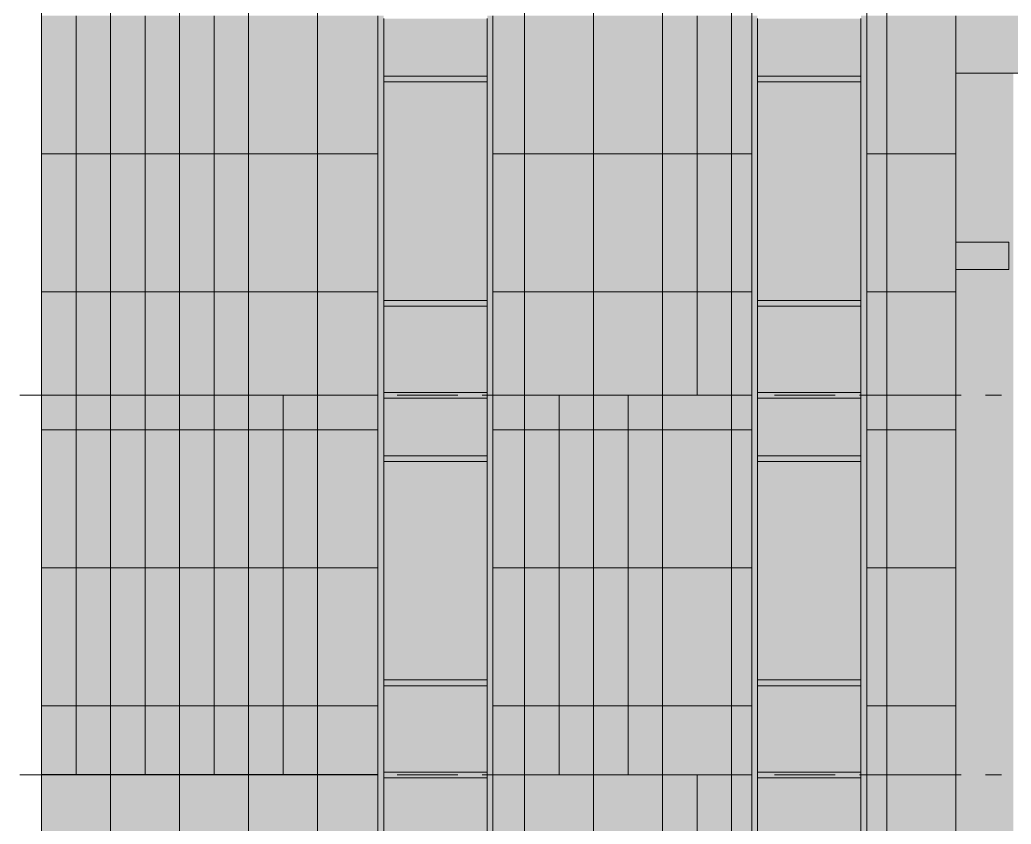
# Model space of a CAD drawing. Header units: millimetres. Extents: x 1499747 to 4341325, y -28481 to 441852.
# Drawn here: x 4128824 to 4137444, y 386800 to 393793 of the extents above; entities that cross this region are included whole.
import ezdxf

# ---------------------------------------------------------------- set-up
doc = ezdxf.new("R2010")
doc.units = ezdxf.units.MM
doc.header["$MEASUREMENT"] = 0
doc.layers.add('Чертеж и Рисунок', color=7, linetype='Continuous')

msp = doc.modelspace()

# ---------------------------------------------------------------- hatches: boundary and pattern name
at = {"layer": 'Чертеж и Рисунок', "linetype": 'Continuous', "lineweight": 0, "true_color": 0xffffff}
for points in [[(4129312.7, 390528.4), (4129312.7, 393828.4), (4129012.7, 393828.4), (4129012.7, 390528.4)], [(4129912.7, 390528.4), (4129912.7, 393828.4), (4129612.7, 393828.4), (4129612.7, 390528.4)], [(4130512.7, 390528.4), (4130512.7, 393828.4), (4130212.7, 393828.4), (4130212.7, 390528.4)], [(4130812.7, 390528.4), (4131937.7, 390528.4), (4131937.7, 393828.4), (4130812.7, 393828.4)], [(4133812.7, 390528.4), (4133812.7, 393828.4), (4132937.7, 393828.4), (4132937.7, 390528.4)], [(4135187.7, 390528.4), (4135187.7, 393828.4), (4134712.7, 393828.4), (4134712.7, 390528.4)], [(4136962.7, 390528.4), (4136962.7, 393828.4), (4136362.7, 393828.4), (4136362.7, 390528.4)], [(4136962.7, 393828.4), (4136962.7, 393328.4), (4150962.7, 393328.4), (4150962.7, 393828.4)], [(4137462.7, 393328.4), (4136962.7, 393328.4), (4136962.7, 373528.4), (4137462.7, 373528.4)], [(4136962.6, 391622.7), (4137424.5, 391622.7), (4137424.5, 391858.4), (4136962.6, 391858.4)], [(4129912.7, 387228.4), (4129912.7, 390528.4), (4129312.7, 390528.4), (4129312.7, 387228.4)], [(4131112.7, 387228.4), (4131112.7, 390528.4), (4130512.7, 390528.4), (4130512.7, 387228.4)], [(4131412.7, 387228.4), (4131937.7, 387228.4), (4131937.7, 390528.4), (4131412.7, 390528.4)], [(4133512.7, 387228.4), (4134112.7, 387228.4), (4134112.7, 390528.4), (4133512.7, 390528.4)], [(4135012.7, 387228.4), (4135012.7, 390528.4), (4134412.7, 390528.4), (4134412.7, 387228.4)], [(4136362.7, 387228.4), (4136362.7, 390528.4), (4136187.7, 390528.4), (4136187.7, 387228.4)], [(4130812.7, 383928.4), (4130812.7, 387228.4), (4129612.7, 387228.4), (4129612.7, 383928.4)], [(4133812.7, 383928.4), (4133812.7, 387228.4), (4132937.7, 387228.4), (4132937.7, 383928.4)], [(4134712.7, 383928.4), (4134712.7, 387228.4), (4134412.7, 387228.4), (4134412.7, 383928.4)], [(4135187.7, 383928.4), (4135187.7, 387228.4), (4135012.7, 387228.4), (4135012.7, 383928.4)], [(4136962.7, 383928.4), (4136962.7, 387228.4), (4136362.7, 387228.4), (4136362.7, 383928.4)]]:
    msp.add_hatch(color=7, dxfattribs=at).paths.add_polyline_path(points)
at = {"layer": 'Чертеж и Рисунок', "linetype": 'Continuous', "lineweight": 0, "true_color": 0x868d8e}
for points in [[(4129312.7, 390528.4), (4129612.7, 390528.4), (4129612.7, 393828.4), (4129312.7, 393828.4)], [(4129912.7, 390528.4), (4130212.7, 390528.4), (4130212.7, 393828.4), (4129912.7, 393828.4)], [(4130812.7, 390528.4), (4130812.7, 393828.4), (4130512.7, 393828.4), (4130512.7, 390528.4)], [(4134712.7, 390528.4), (4134712.7, 393828.4), (4133812.7, 393828.4), (4133812.7, 390528.4)], [(4136362.7, 390528.4), (4136362.7, 393828.4), (4136187.7, 393828.4), (4136187.7, 390528.4)], [(4129312.7, 387228.4), (4129312.7, 390528.4), (4129012.7, 390528.4), (4129012.7, 387228.4)], [(4130512.7, 387228.4), (4130512.7, 390528.4), (4129912.7, 390528.4), (4129912.7, 387228.4)], [(4131412.7, 387228.4), (4131412.7, 390528.4), (4131112.7, 390528.4), (4131112.7, 387228.4)], [(4133512.7, 387228.4), (4133512.7, 390528.4), (4132937.7, 390528.4), (4132937.7, 387228.4)], [(4134412.7, 387228.4), (4134412.7, 390528.4), (4134112.7, 390528.4), (4134112.7, 387228.4)], [(4135187.7, 387228.4), (4135187.7, 390528.4), (4135012.7, 390528.4), (4135012.7, 387228.4)], [(4136962.7, 387228.4), (4136962.7, 390528.4), (4136362.7, 390528.4), (4136362.7, 387228.4)], [(4129612.7, 383928.4), (4129612.7, 387228.4), (4129012.7, 387228.4), (4129012.7, 383928.4)], [(4130812.7, 383928.4), (4131937.7, 383928.4), (4131937.7, 387228.4), (4130812.7, 387228.4)], [(4134412.7, 383928.4), (4134412.7, 387228.4), (4133812.7, 387228.4), (4133812.7, 383928.4)], [(4135012.7, 383928.4), (4135012.7, 387228.4), (4134712.7, 387228.4), (4134712.7, 383928.4)], [(4136362.7, 383928.4), (4136362.7, 387228.4), (4136187.7, 387228.4), (4136187.7, 383928.4)]]:
    msp.add_hatch(color=252, dxfattribs=at).paths.add_polyline_path(points)
at = {"layer": 'Чертеж и Рисунок', "linetype": 'Continuous', "lineweight": 0, "true_color": 0x2e2e2e}
for points in [[(4131937.7, 393278.4), (4131987.7, 393278.4), (4131987.7, 393828.4), (4131937.7, 393828.4)], [(4132937.7, 393828.4), (4132887.7, 393828.4), (4132887.7, 393278.4), (4132937.7, 393278.4)], [(4135187.7, 393278.4), (4135237.7, 393278.4), (4135237.7, 393828.4), (4135187.7, 393828.4)], [(4136187.7, 393828.4), (4136137.7, 393828.4), (4136137.7, 393278.4), (4136187.7, 393278.4)], [(4131937.7, 391328.4), (4131987.7, 391328.4), (4131987.7, 393278.4), (4131937.7, 393278.4)], [(4131987.7, 393253.4), (4132217.7, 393253.4), (4132217.7, 393303.4), (4131987.7, 393303.4)], [(4132217.7, 393253.4), (4132887.7, 393253.4), (4132887.7, 393303.4), (4132217.7, 393303.4)], [(4132937.7, 393278.4), (4132887.7, 393278.4), (4132887.7, 391328.4), (4132937.7, 391328.4)], [(4135187.7, 391328.4), (4135237.7, 391328.4), (4135237.7, 393278.4), (4135187.7, 393278.4)], [(4135237.7, 393253.4), (4135467.7, 393253.4), (4135467.7, 393303.4), (4135237.7, 393303.4)], [(4135467.7, 393253.4), (4136137.7, 393253.4), (4136137.7, 393303.4), (4135467.7, 393303.4)], [(4136187.7, 393278.4), (4136137.7, 393278.4), (4136137.7, 391328.4), (4136187.7, 391328.4)], [(4131987.7, 391303.4), (4132217.7, 391303.4), (4132217.7, 391353.4), (4131987.7, 391353.4)], [(4132217.7, 391303.4), (4132887.7, 391303.4), (4132887.7, 391353.4), (4132217.7, 391353.4)], [(4135237.7, 391353.4), (4135237.7, 391303.4), (4135467.7, 391303.4), (4135467.7, 391353.4)], [(4135467.7, 391303.4), (4136137.7, 391303.4), (4136137.7, 391353.4), (4135467.7, 391353.4)], [(4131937.7, 390528.4), (4131987.7, 390528.4), (4131987.7, 391328.4), (4131937.7, 391328.4)], [(4132937.7, 391328.4), (4132887.7, 391328.4), (4132887.7, 390528.4), (4132937.7, 390528.4)], [(4135187.7, 390528.4), (4135237.7, 390528.4), (4135237.7, 391328.4), (4135187.7, 391328.4)], [(4136187.7, 391328.4), (4136137.7, 391328.4), (4136137.7, 390528.4), (4136187.7, 390528.4)], [(4131937.7, 389978.4), (4131987.7, 389978.4), (4131987.7, 390528.4), (4131937.7, 390528.4)], [(4132217.7, 390553.4), (4131987.7, 390553.4), (4131987.7, 390503.4), (4132217.7, 390503.4)], [(4132887.7, 390553.4), (4132217.7, 390553.4), (4132217.7, 390503.4), (4132887.7, 390503.4)], [(4132937.7, 390528.4), (4132887.7, 390528.4), (4132887.7, 389978.4), (4132937.7, 389978.4)], [(4135187.7, 389978.4), (4135237.7, 389978.4), (4135237.7, 390528.4), (4135187.7, 390528.4)], [(4135237.7, 390503.4), (4135467.7, 390503.4), (4135467.7, 390553.4), (4135237.7, 390553.4)], [(4135467.7, 390503.4), (4136137.7, 390503.4), (4136137.7, 390553.4), (4135467.7, 390553.4)], [(4136187.7, 390528.4), (4136137.7, 390528.4), (4136137.7, 389978.4), (4136187.7, 389978.4)], [(4131937.7, 388028.4), (4131987.7, 388028.4), (4131987.7, 389978.4), (4131937.7, 389978.4)], [(4131987.7, 389953.4), (4132217.7, 389953.4), (4132217.7, 390003.4), (4131987.7, 390003.4)], [(4132217.7, 389953.4), (4132887.7, 389953.4), (4132887.7, 390003.4), (4132217.7, 390003.4)], [(4132937.7, 389978.4), (4132887.7, 389978.4), (4132887.7, 388028.4), (4132937.7, 388028.4)], [(4135187.7, 388028.4), (4135237.7, 388028.4), (4135237.7, 389978.4), (4135187.7, 389978.4)], [(4135237.7, 390003.4), (4135237.7, 389953.4), (4135467.7, 389953.4), (4135467.7, 390003.4)], [(4135467.7, 390003.4), (4135467.7, 389953.4), (4136137.7, 389953.4), (4136137.7, 390003.4)], [(4136187.7, 389978.4), (4136137.7, 389978.4), (4136137.7, 388028.4), (4136187.7, 388028.4)], [(4131937.7, 387228.4), (4131987.7, 387228.4), (4131987.7, 388028.4), (4131937.7, 388028.4)], [(4131987.7, 388003.4), (4132217.7, 388003.4), (4132217.7, 388053.4), (4131987.7, 388053.4)], [(4132217.7, 388003.4), (4132887.7, 388003.4), (4132887.7, 388053.4), (4132217.7, 388053.4)], [(4132937.7, 388028.4), (4132887.7, 388028.4), (4132887.7, 387228.4), (4132937.7, 387228.4)], [(4135187.7, 387228.4), (4135237.7, 387228.4), (4135237.7, 388028.4), (4135187.7, 388028.4)], [(4135237.7, 388003.4), (4135467.7, 388003.4), (4135467.7, 388053.4), (4135237.7, 388053.4)], [(4135467.7, 388053.4), (4135467.7, 388003.4), (4136137.7, 388003.4), (4136137.7, 388053.4)], [(4136187.7, 388028.4), (4136137.7, 388028.4), (4136137.7, 387228.4), (4136187.7, 387228.4)], [(4131937.7, 386678.4), (4131987.7, 386678.4), (4131987.7, 387228.4), (4131937.7, 387228.4)], [(4132217.7, 387253.4), (4131987.7, 387253.4), (4131987.7, 387203.4), (4132217.7, 387203.4)], [(4132887.7, 387253.4), (4132217.7, 387253.4), (4132217.7, 387203.4), (4132887.7, 387203.4)], [(4132937.7, 387228.4), (4132887.7, 387228.4), (4132887.7, 386678.4), (4132937.7, 386678.4)], [(4135187.7, 386678.4), (4135237.7, 386678.4), (4135237.7, 387228.4), (4135187.7, 387228.4)], [(4135237.7, 387203.4), (4135467.7, 387203.4), (4135467.7, 387253.4), (4135237.7, 387253.4)], [(4135467.7, 387253.4), (4135467.7, 387203.4), (4136137.7, 387203.4), (4136137.7, 387253.4)], [(4136187.7, 387228.4), (4136137.7, 387228.4), (4136137.7, 386678.4), (4136187.7, 386678.4)]]:
    msp.add_hatch(color=250, dxfattribs=at).paths.add_polyline_path(points)
at = {"layer": 'Чертеж и Рисунок', "linetype": 'Continuous', "lineweight": 0, "true_color": 0x84adf9}
for points in [[(4131987.7, 393303.4), (4132887.7, 393303.4), (4132887.7, 393803.4), (4131987.7, 393803.4)], [(4135237.7, 393803.4), (4135237.7, 393303.4), (4136137.7, 393303.4), (4136137.7, 393803.4)], [(4131987.7, 391353.4), (4132887.7, 391353.4), (4132887.7, 393253.4), (4131987.7, 393253.4)], [(4135237.7, 393253.4), (4135237.7, 391353.4), (4136137.7, 391353.4), (4136137.7, 393253.4)], [(4131987.7, 390553.4), (4132887.7, 390553.4), (4132887.7, 391303.4), (4131987.7, 391303.4)], [(4135237.7, 391303.4), (4135237.7, 390553.4), (4136137.7, 390553.4), (4136137.7, 391303.4)], [(4131987.7, 390003.4), (4132887.7, 390003.4), (4132887.7, 390503.4), (4131987.7, 390503.4)], [(4136137.7, 390503.4), (4135237.7, 390503.4), (4135237.7, 390003.4), (4136137.7, 390003.4)], [(4131987.7, 388053.4), (4132887.7, 388053.4), (4132887.7, 389953.4), (4131987.7, 389953.4)], [(4135237.7, 388053.4), (4136137.7, 388053.4), (4136137.7, 389953.4), (4135237.7, 389953.4)], [(4131987.7, 387253.4), (4132887.7, 387253.4), (4132887.7, 388003.4), (4131987.7, 388003.4)], [(4135237.7, 387253.4), (4136137.7, 387253.4), (4136137.7, 388003.4), (4135237.7, 388003.4)], [(4131987.7, 386703.4), (4132887.7, 386703.4), (4132887.7, 387203.4), (4131987.7, 387203.4)], [(4135237.7, 387203.4), (4135237.7, 386703.4), (4136137.7, 386703.4), (4136137.7, 387203.4)]]:
    msp.add_hatch(color=161, dxfattribs=at).paths.add_polyline_path(points)

# ---------------------------------------------------------------- linework, layer by layer
at = {"layer": 'Чертеж и Рисунок', "color": 253, "linetype": 'Continuous', "lineweight": 5, "true_color": 0xaaaaaa}
for points in [[(4135012.5, 409296.1), (4135012.5, 369078.4)], [(4134412.5, 409150.7), (4134412.5, 369080.9)], [(4133812.5, 409005.3), (4133812.5, 369078.4)], [(4133212.5, 408859.9), (4133212.5, 369078.4)], [(4129612.5, 408678.5), (4129612.5, 369078.4)], [(4130212.5, 408678.5), (4130212.5, 369078.4)], [(4130812.5, 408678.5), (4130812.5, 369078.4)], [(4131412.5, 408678.5), (4131412.5, 369078.4)], [(4135187.7, 407478.5), (4135187.7, 369078.4)], [(4136187.7, 407478.5), (4136187.7, 369078.4)], [(4136362.7, 404178.5), (4136362.7, 369078.4)], [(4129012.7, 392628), (4129912.7, 392628)], [(4129912.7, 392628), (4131937.7, 392628)], [(4132937.7, 392628), (4135187.7, 392628)], [(4136187.7, 392628), (4136962.7, 392628)], [(4129012.7, 391428), (4129912.7, 391428)], [(4129912.7, 391428), (4131937.7, 391428)], [(4132937.7, 391428), (4135187.7, 391428)], [(4136187.7, 391428), (4136962.7, 391428)], [(4129012.7, 390228), (4131937.7, 390228)], [(4132937.7, 390228), (4135187.7, 390228)], [(4136187.7, 390228), (4136962.7, 390228)], [(4129012.7, 389028), (4131937.7, 389028)], [(4132937.7, 389028), (4135187.7, 389028)], [(4136187.7, 389028), (4136962.7, 389028)], [(4129012.7, 387828), (4131937.7, 387828)], [(4132937.7, 387828), (4135187.7, 387828)], [(4136187.7, 387828), (4136962.7, 387828)]]:
    msp.add_lwpolyline(points, dxfattribs=at)
at = {"layer": 'Чертеж и Рисунок', "color": 7, "linetype": 'Continuous', "lineweight": 5}
for points in [[(4129012.7, 369078.4), (4129012.7, 400428.4)], [(4129312.7, 390528.4), (4129312.7, 393828.4)], [(4129612.7, 393828.4), (4129612.7, 390528.4)], [(4129912.7, 393828.4), (4129912.7, 390528.4)], [(4129912.7, 390528.4), (4129912.7, 393828.4)], [(4130212.7, 393828.4), (4130212.7, 390528.4)], [(4130512.7, 390528.4), (4130512.7, 393828.4)], [(4130812.7, 393828.4), (4130812.7, 390528.4)], [(4131937.7, 390528.4), (4131937.7, 393828.4)], [(4131987.7, 393303.4), (4131987.7, 393803.4)], [(4132887.7, 393803.4), (4132887.7, 393303.4)], [(4132937.7, 393828.4), (4132937.7, 390528.4)], [(4133812.7, 390528.4), (4133812.7, 393828.4)], [(4134712.7, 393828.4), (4134712.7, 390528.4)], [(4135237.7, 393303.4), (4135237.7, 393803.4)], [(4136137.7, 393803.4), (4136137.7, 393303.4)], [(4136962.7, 393828.4), (4136962.7, 393328.4)], [(4131987.7, 393278.4), (4131987.7, 393303.4)], [(4132217.7, 393303.4), (4131987.7, 393303.4)], [(4131987.7, 393253.4), (4131987.7, 393278.4)], [(4132217.7, 393253.4), (4131987.7, 393253.4)], [(4131987.7, 391353.4), (4131987.7, 393253.4)], [(4132887.7, 393303.4), (4132217.7, 393303.4)], [(4132887.7, 393253.4), (4132217.7, 393253.4)], [(4132887.7, 393303.4), (4132887.7, 393278.4)], [(4132887.7, 393278.4), (4132887.7, 393253.4)], [(4132887.7, 393253.4), (4132887.7, 391353.4)], [(4135237.7, 393278.4), (4135237.7, 393303.4)], [(4135467.7, 393303.4), (4135237.7, 393303.4)], [(4135237.7, 393253.4), (4135237.7, 393278.4)], [(4135467.7, 393253.4), (4135237.7, 393253.4)], [(4135237.7, 391353.4), (4135237.7, 393253.4)], [(4136137.7, 393303.4), (4135467.7, 393303.4)], [(4136137.7, 393253.4), (4135467.7, 393253.4)], [(4136137.7, 393303.4), (4136137.7, 393278.4)], [(4136137.7, 393278.4), (4136137.7, 393253.4)], [(4136137.7, 393253.4), (4136137.7, 391353.4)], [(4136962.7, 373528.4), (4136962.7, 393328.4)], [(4136962.7, 393328.4), (4150962.7, 393328.4)], [(4136962.6, 391622.7), (4136962.6, 391858.4)], [(4136962.6, 391858.4), (4137424.5, 391858.4)], [(4137424.5, 391858.4), (4137424.5, 391622.7)], [(4137424.5, 391622.7), (4136962.6, 391622.7)], [(4131987.7, 391328.4), (4131987.7, 391353.4)], [(4132217.7, 391353.4), (4131987.7, 391353.4)], [(4132887.7, 391353.4), (4132217.7, 391353.4)], [(4132887.7, 391353.4), (4132887.7, 391328.4)], [(4135237.7, 391328.4), (4135237.7, 391353.4)], [(4135467.7, 391353.4), (4135237.7, 391353.4)], [(4136137.7, 391353.4), (4135467.7, 391353.4)], [(4136137.7, 391353.4), (4136137.7, 391328.4)], [(4131987.7, 391303.4), (4131987.7, 391328.4)], [(4132217.7, 391303.4), (4131987.7, 391303.4)], [(4131987.7, 390553.4), (4131987.7, 391303.4)], [(4132887.7, 391303.4), (4132217.7, 391303.4)], [(4132887.7, 391328.4), (4132887.7, 391303.4)], [(4132887.7, 391303.4), (4132887.7, 390553.4)], [(4135237.7, 391303.4), (4135237.7, 391328.4)], [(4135467.7, 391303.4), (4135237.7, 391303.4)], [(4135237.7, 390553.4), (4135237.7, 391303.4)], [(4136137.7, 391303.4), (4135467.7, 391303.4)], [(4136137.7, 391328.4), (4136137.7, 391303.4)], [(4136137.7, 391303.4), (4136137.7, 390553.4)], [(4129012.7, 390528.4), (4129312.7, 390528.4)], [(4129912.7, 390528.4), (4129312.7, 390528.4)], [(4129312.7, 390528.4), (4129312.7, 387228.4)], [(4129912.7, 390528.4), (4130212.7, 390528.4)], [(4129912.7, 387228.4), (4129912.7, 390528.4)], [(4130212.7, 390528.4), (4130512.7, 390528.4)], [(4130812.7, 390528.4), (4130512.7, 390528.4)], [(4130512.7, 390528.4), (4130512.7, 387228.4)], [(4131112.7, 390528.4), (4130812.7, 390528.4)], [(4131112.7, 390528.4), (4131412.7, 390528.4)], [(4131112.7, 387228.4), (4131112.7, 390528.4)], [(4131937.7, 390528.4), (4131412.7, 390528.4)], [(4131412.7, 390528.4), (4131412.7, 387228.4)], [(4131937.7, 387228.4), (4131937.7, 390528.4)], [(4131987.7, 390553.4), (4132217.7, 390553.4)], [(4131987.7, 390528.4), (4131987.7, 390553.4)], [(4131987.7, 390503.4), (4131987.7, 390528.4)], [(4131987.7, 390503.4), (4132217.7, 390503.4)], [(4131987.7, 390003.4), (4131987.7, 390503.4)], [(4132217.7, 390553.4), (4132887.7, 390553.4)], [(4132217.7, 390503.4), (4132887.7, 390503.4)], [(4132887.7, 390553.4), (4132887.7, 390528.4)], [(4132887.7, 390528.4), (4132887.7, 390503.4)], [(4132887.7, 390503.4), (4132887.7, 390003.4)], [(4132937.7, 390528.4), (4132937.7, 387228.4)], [(4132937.7, 390528.4), (4133512.7, 390528.4)], [(4133512.7, 390528.4), (4133512.7, 387228.4)], [(4133812.7, 390528.4), (4133512.7, 390528.4)], [(4134112.7, 390528.4), (4133812.7, 390528.4)], [(4134112.7, 390528.4), (4134412.7, 390528.4)], [(4134112.7, 387228.4), (4134112.7, 390528.4)], [(4135012.7, 390528.4), (4134412.7, 390528.4)], [(4134412.7, 390528.4), (4134412.7, 387228.4)], [(4135012.7, 390528.4), (4135187.7, 390528.4)], [(4135012.7, 387228.4), (4135012.7, 390528.4)], [(4135237.7, 390553.4), (4135467.7, 390553.4)], [(4135237.7, 390528.4), (4135237.7, 390553.4)], [(4135237.7, 390503.4), (4135237.7, 390528.4)], [(4135237.7, 390503.4), (4135467.7, 390503.4)], [(4135237.7, 390003.4), (4135237.7, 390503.4)], [(4135467.7, 390553.4), (4136137.7, 390553.4)], [(4135467.7, 390503.4), (4136137.7, 390503.4)], [(4136137.7, 390553.4), (4136137.7, 390528.4)], [(4136137.7, 390528.4), (4136137.7, 390503.4)], [(4136137.7, 390503.4), (4136137.7, 390003.4)], [(4136362.7, 390528.4), (4136187.7, 390528.4)], [(4136362.7, 390528.4), (4136962.7, 390528.4)], [(4131987.7, 389978.4), (4131987.7, 390003.4)], [(4132217.7, 390003.4), (4131987.7, 390003.4)], [(4131987.7, 389953.4), (4131987.7, 389978.4)], [(4132887.7, 390003.4), (4132217.7, 390003.4)], [(4132887.7, 390003.4), (4132887.7, 389978.4)], [(4132887.7, 389978.4), (4132887.7, 389953.4)], [(4135237.7, 389978.4), (4135237.7, 390003.4)], [(4135467.7, 390003.4), (4135237.7, 390003.4)], [(4135237.7, 389953.4), (4135237.7, 389978.4)], [(4136137.7, 390003.4), (4135467.7, 390003.4)], [(4136137.7, 390003.4), (4136137.7, 389978.4)], [(4136137.7, 389978.4), (4136137.7, 389953.4)], [(4132217.7, 389953.4), (4131987.7, 389953.4)], [(4131987.7, 388053.4), (4131987.7, 389953.4)], [(4132887.7, 389953.4), (4132217.7, 389953.4)], [(4132887.7, 389953.4), (4132887.7, 388053.4)], [(4135467.7, 389953.4), (4135237.7, 389953.4)], [(4135237.7, 388053.4), (4135237.7, 389953.4)], [(4136137.7, 389953.4), (4135467.7, 389953.4)], [(4136137.7, 389953.4), (4136137.7, 388053.4)], [(4131987.7, 388028.4), (4131987.7, 388053.4)], [(4132217.7, 388053.4), (4131987.7, 388053.4)], [(4131987.7, 388003.4), (4131987.7, 388028.4)], [(4132217.7, 388003.4), (4131987.7, 388003.4)], [(4131987.7, 387253.4), (4131987.7, 388003.4)], [(4132887.7, 388053.4), (4132217.7, 388053.4)], [(4132887.7, 388003.4), (4132217.7, 388003.4)], [(4132887.7, 388053.4), (4132887.7, 388028.4)], [(4132887.7, 388028.4), (4132887.7, 388003.4)], [(4132887.7, 388003.4), (4132887.7, 387253.4)], [(4135237.7, 388028.4), (4135237.7, 388053.4)], [(4135467.7, 388053.4), (4135237.7, 388053.4)], [(4135237.7, 388003.4), (4135237.7, 388028.4)], [(4135467.7, 388003.4), (4135237.7, 388003.4)], [(4135237.7, 387253.4), (4135237.7, 388003.4)], [(4136137.7, 388053.4), (4135467.7, 388053.4)], [(4136137.7, 388003.4), (4135467.7, 388003.4)], [(4136137.7, 388053.4), (4136137.7, 388028.4)], [(4136137.7, 388028.4), (4136137.7, 388003.4)], [(4136137.7, 388003.4), (4136137.7, 387253.4)], [(4129012.7, 387228.4), (4129312.7, 387228.4)], [(4129312.7, 387228.4), (4129612.7, 387228.4)], [(4130812.7, 387228.4), (4129612.7, 387228.4)], [(4129612.7, 387228.4), (4129612.7, 383928.4)], [(4130812.7, 387228.4), (4131112.7, 387228.4)], [(4130812.7, 383928.4), (4130812.7, 387228.4)], [(4131112.7, 387228.4), (4131412.7, 387228.4)], [(4131412.7, 387228.4), (4131937.7, 387228.4)], [(4131937.7, 383928.4), (4131937.7, 387228.4)], [(4131987.7, 387253.4), (4132217.7, 387253.4)], [(4131987.7, 387228.4), (4131987.7, 387253.4)], [(4131987.7, 387203.4), (4131987.7, 387228.4)], [(4132217.7, 387253.4), (4132887.7, 387253.4)], [(4132887.7, 387253.4), (4132887.7, 387228.4)], [(4132887.7, 387228.4), (4132887.7, 387203.4)], [(4133812.7, 387228.4), (4132937.7, 387228.4)], [(4132937.7, 387228.4), (4132937.7, 383928.4)], [(4133812.7, 387228.4), (4134112.7, 387228.4)], [(4133812.7, 383928.4), (4133812.7, 387228.4)], [(4134112.7, 387228.4), (4134412.7, 387228.4)], [(4134712.7, 387228.4), (4134412.7, 387228.4)], [(4134412.7, 387228.4), (4134412.7, 383928.4)], [(4134712.7, 387228.4), (4135012.7, 387228.4)], [(4134712.7, 383928.4), (4134712.7, 387228.4)], [(4135187.7, 387228.4), (4135012.7, 387228.4)], [(4135012.7, 387228.4), (4135012.7, 383928.4)], [(4135237.7, 387253.4), (4135467.7, 387253.4)], [(4135237.7, 387228.4), (4135237.7, 387253.4)], [(4135237.7, 387203.4), (4135237.7, 387228.4)], [(4135467.7, 387253.4), (4136137.7, 387253.4)], [(4136137.7, 387253.4), (4136137.7, 387228.4)], [(4136137.7, 387228.4), (4136137.7, 387203.4)], [(4136187.7, 387228.4), (4136362.7, 387228.4)], [(4136962.7, 387228.4), (4136362.7, 387228.4)], [(4131987.7, 387203.4), (4132217.7, 387203.4)], [(4131987.7, 386703.4), (4131987.7, 387203.4)], [(4132217.7, 387203.4), (4132887.7, 387203.4)], [(4132887.7, 387203.4), (4132887.7, 386703.4)], [(4135237.7, 387203.4), (4135467.7, 387203.4)], [(4135237.7, 386703.4), (4135237.7, 387203.4)], [(4135467.7, 387203.4), (4136137.7, 387203.4)], [(4136137.7, 387203.4), (4136137.7, 386703.4)]]:
    msp.add_lwpolyline(points, dxfattribs=at)
at = {"layer": 'Чертеж и Рисунок', "color": 1, "linetype": 'Continuous', "lineweight": 0}
for points in [[(4128823.5, 390528.4), (4129352.6, 390528.4)], [(4129564.3, 390528.4), (4129705.4, 390528.4)], [(4129917.1, 390528.4), (4130446.2, 390528.4)], [(4130657.9, 390528.4), (4130799, 390528.4)], [(4131010.7, 390528.4), (4131539.9, 390528.4)], [(4131751.5, 390528.4), (4131892.6, 390528.4)], [(4132104.3, 390528.4), (4132633.5, 390528.4)], [(4132845.1, 390528.4), (4132986.2, 390528.4)], [(4133197.9, 390528.4), (4133727.1, 390528.4)], [(4133938.7, 390528.4), (4134079.9, 390528.4)], [(4134291.5, 390528.4), (4134820.7, 390528.4)], [(4135032.4, 390528.4), (4135173.5, 390528.4)], [(4135385.1, 390528.4), (4135914.3, 390528.4)], [(4136126, 390528.4), (4136267.1, 390528.4)], [(4136478.7, 390528.4), (4137007.9, 390528.4)], [(4137219.6, 390528.4), (4137360.7, 390528.4)], [(4128823.5, 387228.4), (4129352.6, 387228.4)], [(4129564.3, 387228.4), (4129705.4, 387228.4)], [(4129917.1, 387228.4), (4130446.2, 387228.4)], [(4130657.9, 387228.4), (4130799, 387228.4)], [(4131010.7, 387228.4), (4131539.9, 387228.4)], [(4131751.5, 387228.4), (4131892.6, 387228.4)], [(4132104.3, 387228.4), (4132633.5, 387228.4)], [(4132845.1, 387228.4), (4132986.2, 387228.4)], [(4133197.9, 387228.4), (4133727.1, 387228.4)], [(4133938.7, 387228.4), (4134079.9, 387228.4)], [(4134291.5, 387228.4), (4134820.7, 387228.4)], [(4135032.4, 387228.4), (4135173.5, 387228.4)], [(4135385.1, 387228.4), (4135914.3, 387228.4)], [(4136126, 387228.4), (4136267.1, 387228.4)], [(4136478.7, 387228.4), (4137007.9, 387228.4)], [(4137219.6, 387228.4), (4137360.7, 387228.4)]]:
    msp.add_lwpolyline(points, dxfattribs=at)
at = {"layer": 'Чертеж и Рисунок', "color": 8, "linetype": 'Continuous', "lineweight": 15}
msp.add_lwpolyline([(4129012.7, 387232.6), (4131937.7, 387232.6)], dxfattribs=at)

doc.saveas('drawing.dxf')
